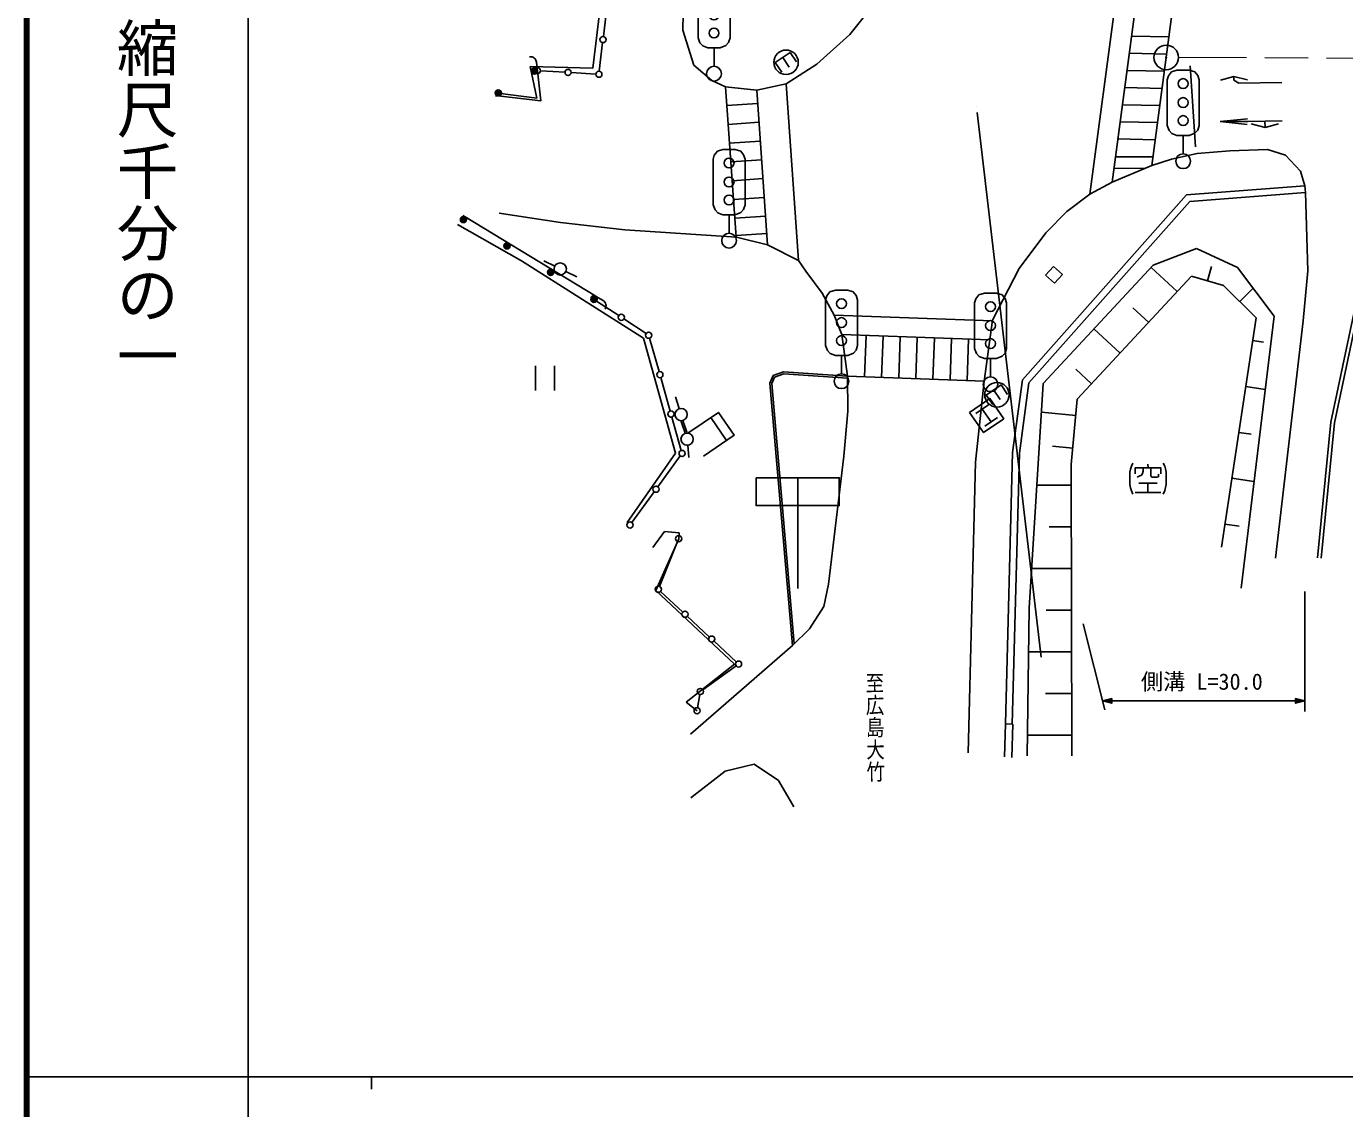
# Model space of a CAD drawing. Units: millimetres, scale not verified. Extents: x 40000 to 680000, y 20000 to 380000.
# Drawn here: x 40000 to 146984, y 202409 to 290250 of the extents above; entities that cross this region are included whole.
import ezdxf
from ezdxf.enums import TextEntityAlignment as Align

# ---------------------------------------------------------------- set-up
doc = ezdxf.new("R2010")
doc.units = ezdxf.units.MM
doc.header["$LTSCALE"] = 1000
doc.linetypes.add('CHAIN', pattern=[18.5, 12, -1.5, 3.5, -1.5])
for name, color, linetype, lineweight in [('M-BGD', 7, 'Continuous', 25), ('M-BMK', 2, 'CHAIN', 13), ('M-TTL', 2, 'Continuous', 140), ('M-TTL-BAND', 7, 'Continuous', 25)]:
    doc.layers.add(name, color=color, linetype=linetype, lineweight=lineweight)
doc.styles.add('@ＭＳ ゴシック', font='')
doc.styles.add('ＭＳ ゴシック', font='')
doc.styles.get('@ＭＳ ゴシック').set_extended_font_data('@MS Gothic')
doc.styles.get('ＭＳ ゴシック').set_extended_font_data('MS Gothic')

# ---------------------------------------------------------------- blocks, each defined once
blk = doc.blocks.new('BUHIN1')
at = {"color": 7, "linetype": 'Continuous', "lineweight": 25}
blk.add_line((3565, 8264), (9, 21), dxfattribs=at)
blk.add_lwpolyline([(466, 9601), (6664, 6927), (5773, 4861), (-425, 7535)], close=True, dxfattribs=at)
blk = doc.blocks.new('BUHIN65')
at = {"color": 7, "linetype": 'Continuous', "lineweight": 25}
blk.add_line((238, 551), (832, 1928), dxfattribs=at)
blk.add_lwpolyline([(373, 2126), (50, 2440), (-57, 2747), (-45, 3178), (1420, 6575), (1647, 6848), (2012, 7039), (2472, 6993), (3390, 6597), (3739, 6294), (3840, 5923), (3808, 5545), (2342, 2148), (2082, 1847), (1785, 1713), (1291, 1730)], close=True, dxfattribs=at)
for centre, radius in [((2495, 5785), 400), ((1885, 4371), 400), ((1307, 3030), 400), ((0, 0), 600)]:
    blk.add_circle(centre, radius, dxfattribs=at)
blk = doc.blocks.new('BUHIN25')
at = {"color": 7, "linetype": 'Continuous', "lineweight": 25}
blk.add_circle((0, 0), 498, dxfattribs=at)
blk = doc.blocks.new('BUHIN66')
at = {"color": 7, "linetype": 'Continuous', "lineweight": 25}
blk.add_circle((0, 0), 249, dxfattribs=at)
blk = doc.blocks.new('BUHIN68')
at = {"color": 7, "linetype": 'Continuous', "lineweight": 25}
blk.add_circle((0, 0), 249, dxfattribs=at)
blk = doc.blocks.new('BUHIN69')
at = {"color": 7, "linetype": 'Continuous', "lineweight": 25}
blk.add_circle((0, 0), 249, dxfattribs=at)
blk = doc.blocks.new('BUHIN70')
at = {"color": 7, "linetype": 'Continuous', "lineweight": 25}
blk.add_circle((0, 0), 249, dxfattribs=at)
blk = doc.blocks.new('BUHIN71')
at = {"color": 7, "linetype": 'Continuous', "lineweight": 25}
blk.add_circle((0, 0), 249, dxfattribs=at)
blk = doc.blocks.new('BUHIN72')
at = {"color": 7, "linetype": 'Continuous', "lineweight": 25}
blk.add_circle((0, 0), 249, dxfattribs=at)
blk = doc.blocks.new('BUHIN73')
at = {"color": 7, "linetype": 'Continuous', "lineweight": 25}
blk.add_circle((0, 0), 249, dxfattribs=at)
blk = doc.blocks.new('BUHIN74')
at = {"color": 7, "linetype": 'Continuous', "lineweight": 25}
blk.add_circle((0, 0), 249, dxfattribs=at)
blk = doc.blocks.new('BUHIN75')
at = {"color": 7, "linetype": 'Continuous', "lineweight": 25}
blk.add_circle((0, 0), 249, dxfattribs=at)
blk = doc.blocks.new('BUHIN100')
at = {"color": 7, "linetype": 'Continuous', "lineweight": 25}
for radius in [249, 220, 191, 161, 132, 97.5, 67.5, 38.8, 7.5]:
    blk.add_circle((-203, -144), radius, dxfattribs=at)
blk = doc.blocks.new('BUHIN63')
at = {"color": 7, "linetype": 'Continuous', "lineweight": 25}
for p, q in [((-91, 461), (90, -456)), ((620, 602), (801, -316))]:
    blk.add_line(p, q, dxfattribs=at)
blk.add_lwpolyline([(620, 602), (-807, 320), (-626, -598)], dxfattribs=at)
blk.add_circle((0, 0), 995, dxfattribs=at)
blk = doc.blocks.new('BUHIN139')
at = {"color": 7, "linetype": 'Continuous', "lineweight": 25}
for p, q in [((492, 734), (-734, 492)), ((-121, 613), (121, -613)), ((734, -492), (-492, -734))]:
    blk.add_line(p, q, dxfattribs=at)
blk.add_lwpolyline([(-1175, 787), (787, 1175), (1175, -787), (-787, -1175)], close=True, dxfattribs=at)
blk = doc.blocks.new('BUHIN207')
at = {"color": 7, "linetype": 'Continuous', "lineweight": 25}
for radius in [995, 30]:
    blk.add_circle((0, 0), radius, dxfattribs=at)
blk = doc.blocks.new('BUHIN211')
at = {"color": 7, "linetype": 'Continuous', "lineweight": 25}
for p, q in [((466, 1081), (342, 792)), ((-1410, -617), (519, -1449)), ((-837, -47), (547, -644)), ((-149, -344), (-449, -1040))]:
    blk.add_line(p, q, dxfattribs=at)
for points in [[(-646, 1626), (-835, 1455), (-999, 1264), (-1135, 1061), (-1286, 767), (-1438, 416), (-1530, 145), (-1592, -130), (-1631, -391), (-1638, -674)], [(-813, 767), (-623, 1208), (1306, 376), (1113, -72)], [(-30, 952), (-134, 711), (-240, 561), (-389, 462), (-576, 445), (-768, 454)], [(545, 696), (317, 166), (291, 87), (311, 21), (364, -26), (736, -187), (831, -195), (884, -128), (935, -11)], [(1626, 646), (1648, 375), (1604, 158), (1548, -104), (1441, -409), (1289, -760), (1160, -1023), (1010, -1236), (857, -1440), (634, -1654)]]:
    blk.add_lwpolyline(points, dxfattribs=at)
blk = doc.blocks.new('BUHIN214')
at = {"color": 7, "linetype": 'Continuous', "lineweight": 25}
for p, q in [((-311, 1223), (-1103, -613)), ((306, -1221), (1099, 615))]:
    blk.add_line(p, q, dxfattribs=at)
blk = doc.blocks.new('BUHIN137')
at = {"color": 7, "linetype": 'Continuous', "lineweight": 25}
for points in [[(0, 0), (614, -469), (763, -125)], [(141, -61), (698, -158), (594, -399)], [(210, -91), (661, -173), (579, -362)], [(281, -121), (624, -187), (564, -325)], [(349, -151), (587, -202), (550, -288)]]:
    blk.add_lwpolyline(points, close=True, dxfattribs=at)
for points in [[(71, -30), (735, -143), (608, -436), (72, -31)], [(542, -234), (420, -181), (550, -217), (535, -251), (420, -181)]]:
    blk.add_lwpolyline(points, dxfattribs=at)
blk = doc.blocks.new('BUHIN138')
at = {"color": 7, "linetype": 'Continuous', "lineweight": 25}
for points in [[(0, 0), (-614, 469), (-763, 125)], [(-141, 61), (-698, 158), (-594, 399)], [(-210, 91), (-661, 173), (-579, 362)], [(-281, 121), (-624, 187), (-564, 325)], [(-349, 151), (-587, 202), (-550, 288)]]:
    blk.add_lwpolyline(points, close=True, dxfattribs=at)
for points in [[(-71, 30), (-735, 143), (-608, 436), (-72, 31)], [(-542, 234), (-420, 181), (-550, 217), (-535, 251), (-420, 181)]]:
    blk.add_lwpolyline(points, dxfattribs=at)

msp = doc.modelspace()

# ---------------------------------------------------------------- linework, layer by layer
at = {"layer": 'M-BGD'}
for p, q in [((85981, 286856), (87971, 303211)), ((128981, 296615), (126308, 276636)), ((128118, 277603), (130534, 295692)), ((93268, 289952), (93333, 293601)), ((133350, 294072), (131337, 278950)), ((109141, 292495), (106822, 289602)), ((86829, 289425), (87108, 291744)), ((94165, 287089), (93268, 289952)), ((86490, 286611), (86769, 288929)), ((106822, 289602), (104145, 287173)), ((129701, 289453), (132727, 289390)), ((129515, 288062), (132542, 287999)), ((81431, 284425), (80873, 286998)), ((80873, 286998), (85981, 286856)), ((81474, 286652), (81451, 286850)), ((95623, 285852), (94165, 287089)), ((104145, 287173), (101671, 285579)), ((134443, 287033), (134874, 280479)), ((81723, 286637), (83717, 286522)), ((84217, 286493), (86211, 286377)), ((96751, 285341), (95623, 285852)), ((129329, 286672), (132357, 286609)), ((136911, 285884), (137979, 286191)), ((137979, 286191), (137982, 285894)), ((137979, 286191), (139088, 285904)), ((137982, 285894), (138394, 285647)), ((138394, 285647), (141895, 285706)), ((78073, 284623), (78272, 284601)), ((78251, 284836), (81431, 284425)), ((99268, 285068), (96751, 285341)), ((96751, 285341), (97599, 273147)), ((101671, 285579), (99268, 285068)), ((100141, 272521), (99268, 285068)), ((101671, 285579), (102668, 271250)), ((129143, 285281), (132172, 285218)), ((96859, 283817), (99345, 283990)), ((128958, 283891), (131986, 283828)), ((96968, 282292), (99454, 282465)), ((117156, 283260), (122345, 239063)), ((128772, 282500), (131801, 282437)), ((136886, 282519), (139088, 282744)), ((136886, 282519), (139120, 282539)), ((136886, 282519), (139086, 282289)), ((139120, 282539), (141912, 282585)), ((140515, 282562), (140523, 282031)), ((140523, 282031), (139409, 282338)), ((141623, 282325), (140523, 282031)), ((97069, 280767), (99555, 280940)), ((128586, 281110), (131616, 281046)), ((97185, 279244), (99671, 279417)), ((131431, 279656), (128391, 279651)), ((132941, 279461), (131335, 278949)), ((135011, 279920), (132941, 279461)), ((137660, 280138), (135011, 279920)), ((140724, 280258), (137660, 280138)), ((140724, 280258), (137660, 280138)), ((142183, 279786), (140724, 280258)), ((143408, 278487), (142183, 279786)), ((131335, 278949), (128118, 277603)), ((128270, 278741), (130788, 278721)), ((143753, 277315), (143408, 278487)), ((97294, 277719), (99780, 277892)), ((128118, 277603), (126308, 276636)), ((134151, 276571), (143753, 277315)), ((143753, 277315), (143796, 276766)), ((97402, 276195), (99888, 276368)), ((120835, 261568), (134151, 276571)), ((121358, 261328), (134415, 276040)), ((126308, 276636), (124432, 275220)), ((134415, 276040), (143796, 276766)), ((143796, 276766), (144000, 270421)), ((83338, 274335), (78380, 275093)), ((124432, 275220), (122722, 273482)), ((74979, 274157), (80191, 271211)), ((75430, 274889), (75601, 274785)), ((75601, 274785), (86203, 268357)), ((88579, 273737), (83338, 274335)), ((97511, 274670), (99997, 274843)), ((97619, 273146), (88579, 273737)), ((97597, 273273), (100083, 273446)), ((100141, 272521), (97619, 273146)), ((122722, 273482), (120571, 270597)), ((102668, 271250), (100141, 272521)), ((134973, 272208), (131437, 270862)), ((138289, 270674), (134973, 272208)), ((80191, 271211), (90088, 264934)), ((82880, 270778), (81983, 271221)), ((103247, 270379), (102668, 271250)), ((131437, 270862), (122515, 261272)), ((122720, 270045), (123370, 270757)), ((123370, 270757), (124080, 270108)), ((133398, 268718), (131276, 270690)), ((135856, 269592), (136191, 270762)), ((141255, 266726), (138289, 270674)), ((83781, 270345), (84686, 269919)), ((104596, 268600), (103247, 270379)), ((120571, 270597), (118402, 266395)), ((123430, 269397), (122720, 270045)), ((124080, 270108), (123430, 269397)), ((134557, 269964), (125288, 259992)), ((137156, 269220), (134557, 269964)), ((144000, 270421), (143628, 266359)), ((105564, 266817), (104596, 268600)), ((139793, 266601), (137156, 269220)), ((138475, 267911), (139551, 268994)), ((86203, 268357), (86374, 268254)), ((86271, 267954), (88075, 266773)), ((147928, 267845), (145874, 258127)), ((148222, 267783), (146171, 258081)), ((88493, 266499), (90297, 265318)), ((106177, 265227), (105564, 266817)), ((118396, 266354), (105564, 266817)), ((118402, 266395), (117735, 261456)), ((131081, 266225), (129807, 267408)), ((136991, 247989), (139793, 266601)), ((141255, 266726), (138575, 244639)), ((128764, 263731), (126640, 265706)), ((141365, 247084), (143628, 266359)), ((90088, 264934), (92688, 255612)), ((90574, 264940), (91342, 262224)), ((106177, 265227), (106635, 261857)), ((106177, 265227), (118186, 264794)), ((108023, 261806), (108144, 265156)), ((109410, 261756), (109531, 265106)), ((110798, 261706), (110919, 265056)), ((112185, 261656), (112306, 265006)), ((113573, 261606), (113694, 264956)), ((114960, 261556), (115081, 264906)), ((116348, 261506), (116468, 264856)), ((139513, 264740), (140397, 264607)), ((100613, 261907), (101443, 262206)), ((101443, 262206), (106635, 261857)), ((126447, 261238), (125171, 262423)), ((91478, 261742), (92245, 259026)), ((100340, 261279), (100613, 261907)), ((102172, 239995), (100340, 261279)), ((100493, 261254), (100725, 261788)), ((102310, 240131), (100493, 261254)), ((100725, 261788), (101464, 262054)), ((101464, 262054), (106638, 261706)), ((106635, 261857), (106674, 259018)), ((106635, 261857), (117735, 261456)), ((117735, 261456), (117019, 254868)), ((120043, 255659), (120835, 261568)), ((120592, 255614), (121358, 261328)), ((121385, 243020), (122515, 261272)), ((92985, 259221), (92682, 260174)), ((125288, 259992), (124787, 254700)), ((138953, 261018), (140533, 260779)), ((106674, 259018), (106348, 255360)), ((125163, 258669), (122370, 258933)), ((92381, 258544), (93149, 255828)), ((93464, 257221), (93149, 258170)), ((93288, 258268), (93591, 257315)), ((95543, 258495), (96817, 256641)), ((145874, 258127), (144790, 247117)), ((146171, 258081), (145088, 247087)), ((138392, 257295), (139405, 257143)), ((93672, 256249), (93774, 255254)), ((124913, 256023), (123288, 256177)), ((92688, 255612), (88770, 249979)), ((93070, 255385), (91250, 252887)), ((106348, 255360), (105095, 244990)), ((117019, 254868), (116426, 231287)), ((117019, 254868), (116426, 231287)), ((119456, 233638), (120043, 255659)), ((120005, 233624), (120592, 255614)), ((124787, 254700), (124857, 231040)), ((137831, 253573), (139626, 253303)), ((90955, 252483), (89136, 249984)), ((124792, 253010), (122003, 253002)), ((124802, 249630), (122997, 249625)), ((137271, 249851), (138412, 249679)), ((90837, 247950), (91783, 249262)), ((92939, 248667), (91075, 244472)), ((92846, 248435), (91380, 244796)), ((91783, 249262), (92985, 249152)), ((92985, 249152), (92939, 248667)), ((124812, 246250), (121585, 246241)), ((91075, 244472), (97463, 238473)), ((91469, 244393), (93273, 242710)), ((105095, 244990), (104711, 243170)), ((143753, 234633), (143753, 244373)), ((104711, 243170), (103546, 241339)), ((121385, 243020), (121229, 231035)), ((124822, 242870), (122759, 242864)), ((93639, 242369), (95442, 240686)), ((103546, 241339), (102172, 239995)), ((125776, 241748), (127513, 234780)), ((93898, 232798), (102172, 239995)), ((95808, 240345), (97612, 238661)), ((124832, 239490), (121339, 239480)), ((97463, 238473), (93550, 235403)), ((97592, 238345), (94902, 236411)), ((93550, 235403), (94433, 234697)), ((94658, 236019), (94475, 234944)), ((124842, 236110), (122714, 236104)), ((127334, 235496), (143753, 235496)), ((119390, 230965), (119456, 233638)), ((119456, 233638), (120055, 233624)), ((119989, 230913), (120055, 233624)), ((124852, 232730), (121251, 232720)), ((96714, 229808), (99061, 230375)), ((99061, 230375), (101042, 229048)), ((93912, 227628), (96714, 229808)), ((101042, 229048), (102280, 226907))]:
    msp.add_line(p, q, dxfattribs=at)
for points in [[(80841, 287787), (80934, 287788), (81039, 287770), (81145, 287726), (81216, 287676), (81289, 287604), (81345, 287518), (81377, 287433), (81394, 287347), (81451, 286850)], [(81474, 286652), (81754, 284208), (78272, 284601)], [(86374, 268254), (86802, 267994), (86882, 267934), (86946, 267866), (86997, 267776), (87030, 267686), (87043, 267582), (87040, 267485), (87008, 267384), (86970, 267308)], [(93688, 257221), (96161, 258920), (97435, 257066), (94963, 255367)]]:
    msp.add_lwpolyline(points, dxfattribs=at)
for centre, radius in [((81227, 286623), 249), ((81227, 286623), 220), ((81227, 286623), 191), ((81227, 286623), 161), ((81227, 286623), 132), ((81227, 286623), 97.5), ((81227, 286623), 67.5), ((81227, 286623), 38.8), ((81227, 286623), 7.5), ((78300, 284848), 249), ((78300, 284848), 220), ((78300, 284848), 191), ((78300, 284848), 161), ((78300, 284848), 132), ((78300, 284848), 97.5), ((78300, 284848), 67.5), ((78300, 284848), 38.8), ((78300, 284848), 7.5), ((90506, 265181), 249)]:
    msp.add_circle(centre, radius, dxfattribs=at)
msp.add_arc((142356, 68413), 216820, 96.68848, 96.6897, dxfattribs=at)
at = {"layer": 'M-BMK'}
msp.add_line((231515, 287193), (133505, 287720), dxfattribs=at)
at = {"layer": 'M-TTL'}
msp.add_line((40000, 380000), (40000, 20000), dxfattribs=at)
at = {"layer": 'M-TTL-BAND'}
for p, q in [((58000, 370000), (58000, 20000)), ((40000, 205000), (579000, 205000)), ((68000, 205000), (68000, 204000))]:
    msp.add_line(p, q, dxfattribs=at)

# ---------------------------------------------------------------- block references
at = {"layer": 'M-BGD', "rotation": 23.33334}
for name, p in [('BUHIN65', (95809, 286409)), ('BUHIN75', (86799, 289177)), ('BUHIN207', (132505, 287725)), ('BUHIN63', (101649, 287331)), ('BUHIN74', (81474, 286652)), ('BUHIN74', (83967, 286507)), ('BUHIN65', (133879, 279305)), ('BUHIN74', (86460, 286363)), ('BUHIN75', (86460, 286363)), ('BUHIN65', (97030, 272858)), ('BUHIN100', (75601, 274785)), ('BUHIN100', (79135, 272643)), ('BUHIN25', (83329, 270557)), ('BUHIN100', (82669, 270500)), ('BUHIN65', (106153, 261448)), ('BUHIN65', (118244, 261204)), ('BUHIN66', (86062, 268091)), ('BUHIN100', (86203, 268357)), ('BUHIN66', (88284, 266636)), ('BUHIN214', (82084, 261706)), ('BUHIN68', (91410, 261983)), ('BUHIN63', (118770, 260346)), ('BUHIN139', (117934, 258664)), ('BUHIN68', (92313, 258785)), ('BUHIN25', (93136, 258744)), ('BUHIN25', (93621, 256747)), ('BUHIN68', (93217, 255587)), ('BUHIN69', (93217, 255587)), ('BUHIN1', (102595, 244607)), ('BUHIN211', (131026, 253549)), ('BUHIN69', (91103, 252685)), ('BUHIN69', (88988, 249782)), ('BUHIN70', (92939, 248667)), ('BUHIN70', (91286, 244564)), ('BUHIN71', (91286, 244564)), ('BUHIN71', (93456, 242540)), ('BUHIN71', (95625, 240515)), ('BUHIN71', (97795, 238491)), ('BUHIN72', (97795, 238491)), ('BUHIN72', (94699, 236265)), ('BUHIN73', (94699, 236265)), ('BUHIN137', (127334, 235496)), ('BUHIN138', (143753, 235496)), ('BUHIN73', (94433, 234697))]:
    msp.add_blockref(name, p, dxfattribs=at)

# ---------------------------------------------------------------- texts
at = {"layer": 'M-BGD', "style": '@ＭＳ ゴシック', "width": 1.2}
msp.add_text('至広島大竹', height=1100, rotation=270.6, dxfattribs=at).set_placement((107944, 237859), align=Align.BOTTOM_LEFT)
at = {"layer": 'M-BGD', "style": 'ＭＳ ゴシック'}
msp.add_text('側溝 L=30.0', height=1320, dxfattribs=at).set_placement((130452, 236013), align=Align.BOTTOM_LEFT)
at = {"layer": 'M-TTL-BAND', "style": '@ＭＳ ゴシック'}
msp.add_text('縮尺千分の一', height=3666, rotation=270, dxfattribs=at).set_placement((49777, 261030), align=Align.MIDDLE_RIGHT)

doc.saveas('drawing.dxf')
